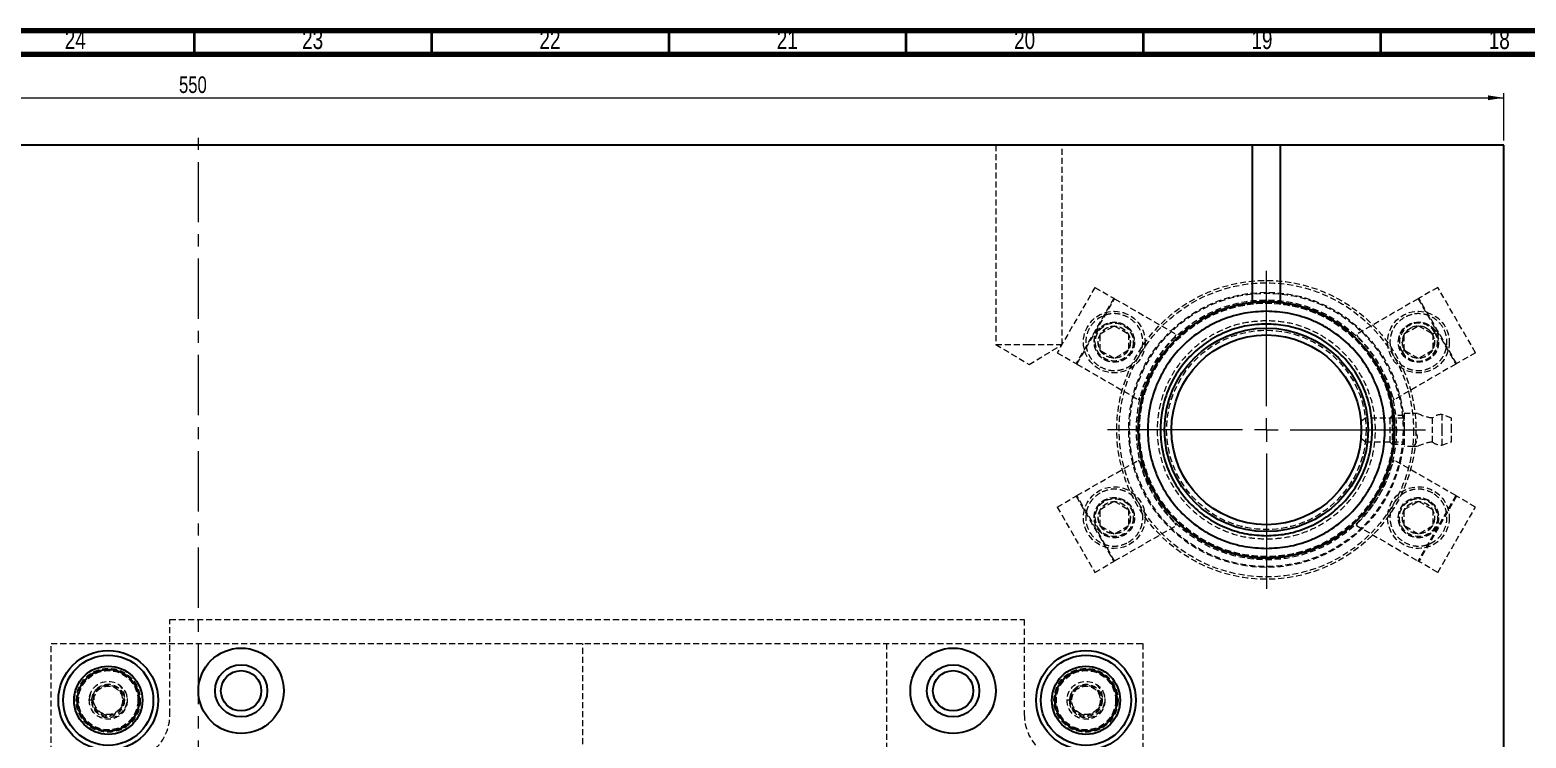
# Model space of a CAD drawing. Header units: millimetres. Extents: x 5 to 1495, y -1208 to 895.
# Drawn here: x 315.4 to 630.6, y 745.8 to 895.1 of the extents above; entities that cross this region are included whole.
import ezdxf

# ---------------------------------------------------------------- set-up
doc = ezdxf.new("R2010")
doc.units = ezdxf.units.MM
doc.linetypes.add('CENTERX2', pattern=[20.32, 12.7, -2.54, 2.54, -2.54])
doc.linetypes.add('HIDDEN', pattern=[1.905, 1.27, -0.635])
doc.styles.add('SLDTEXTSTYLE13', font='TXT', dxfattribs={"width": 0.75})
doc.dimstyles.new('SLDDIMSTYLE0', dxfattribs={"dimtxt": 3.5, "dimasz": 3.302, "dimexe": 0, "dimexo": 0.0625, "dimgap": 0.875, "dimtad": 1, "dimrnd": 1e-09, "dimzin": 12, "dimdsep": 46, "dimtxsty": 'SLDTEXTSTYLE13', "dimsah": 1, "dimcen": 0.09, "dimadec": 0, "dimazin": 3, "dimtfac": 1, "dimtofl": 0, "dimtmove": 0, "dimatfit": 3, "dimfxl": 1, "dimfrac": 2, "dimtolj": 1, "dimtzin": 12, "dimarcsym": 0})

# ---------------------------------------------------------------- blocks, each defined once
blk = doc.blocks.new('_D_2')
at = {"color": 7, "linetype": 'Continuous', "lineweight": 18}
for p, q in [((75.85, 871.81), (75.85, 881.81)), ((75.85, 880.81), (625.85, 880.81)), ((625.85, 871.81), (625.85, 881.81))]:
    blk.add_line(p, q, dxfattribs=at)
for points in [[(75.85, 880.81), (79.16, 880.3), (79.16, 881.32)], [(625.85, 880.81), (622.55, 881.32), (622.55, 880.3)]]:
    blk.add_solid(points, dxfattribs=at)
at = {"color": 7, "linetype": 'Continuous', "lineweight": 18, "insert": (346.76, 885.32), "char_height": 3.5, "attachment_point": 1, "style": 'SLDTEXTSTYLE13'}
blk.add_mtext('550', dxfattribs=at)
blk = doc.blocks.new('SW_CENTERMARKSYMBOL_1')
at = {"color": 0, "linetype": 'Continuous', "lineweight": 0}
for p, q in [((0, 5), (0, 33.5)), ((-5, 0), (-33.5, 0)), ((0, 0), (-2.5, 0)), ((0, 0), (0, 2.5)), ((0, 0), (0, -2.5)), ((0, 0), (2.5, 0)), ((5, 0), (33.5, 0)), ((0, -5), (0, -33.5))]:
    blk.add_line(p, q, dxfattribs=at)

msp = doc.modelspace()

# ---------------------------------------------------------------- linework, layer by layer
at = {"color": 7, "linetype": 'Continuous', "lineweight": 70}
for p, q in [((5, 895), (1495, 895)), ((10, 890), (1490, 890))]:
    msp.add_line(p, q, dxfattribs=at)
at = {"color": 7, "linetype": 'Continuous', "lineweight": 35}
for p, q in [((350, 890), (350, 895)), ((400, 890), (400, 895)), ((450, 890), (450, 895)), ((500, 890), (500, 895)), ((550, 890), (550, 895)), ((600, 890), (600, 895))]:
    msp.add_line(p, q, dxfattribs=at)
at = {"color": 7, "linetype": 'Continuous', "lineweight": 25}
for p, q in [((572.853, 870.809), (128.853, 870.809)), ((572.853, 870.809), (572.853, 837.642)), ((578.853, 870.809), (572.853, 870.809)), ((578.853, 837.642), (578.853, 870.809)), ((625.853, 870.809), (578.853, 870.809)), ((625.853, 490.809), (625.853, 870.809))]:
    msp.add_line(p, q, dxfattribs=at)
at = {"color": 7, "linetype": 'CENTERX2', "lineweight": 18}
msp.add_line((350.853, 488.809), (350.853, 872.809), dxfattribs=at)
at = {"color": 7, "linetype": 'HIDDEN', "lineweight": 18}
for p, q in [((518.853, 870.809), (518.853, 828.809)), ((532.853, 828.809), (532.853, 870.809)), ((539.731, 840.844), (531.781, 827.074)), ((543.715, 838.544), (535.765, 824.774)), ((539.731, 840.844), (543.715, 838.544)), ((611.975, 840.844), (607.992, 838.544)), ((615.942, 824.774), (607.992, 838.544)), ((619.925, 827.074), (611.975, 840.844)), ((535.938, 824.674), (543.888, 838.444)), ((543.888, 838.444), (556.879, 830.944)), ((607.818, 838.444), (594.828, 830.944)), ((607.818, 838.444), (615.768, 824.674)), ((540.81, 831.041), (543.81, 832.773)), ((543.81, 832.773), (546.81, 831.041)), ((604.896, 831.041), (607.896, 832.773)), ((607.896, 832.773), (610.896, 831.041)), ((540.81, 827.577), (540.81, 831.041)), ((546.81, 831.041), (546.81, 827.577)), ((556.578, 830.423), (556.879, 830.944)), ((594.828, 830.944), (595.129, 830.423)), ((604.896, 827.577), (604.896, 831.041)), ((610.819, 830.997), (611.36, 831.309)), ((610.896, 831.041), (610.896, 827.577)), ((518.853, 828.809), (525.853, 828.809)), ((518.853, 828.809), (525.853, 824.603)), ((525.853, 828.809), (532.853, 828.809)), ((525.853, 824.603), (532.853, 828.809)), ((531.781, 827.074), (535.765, 824.774)), ((543.81, 825.845), (540.81, 827.577)), ((546.81, 827.577), (543.81, 825.845)), ((604.432, 827.309), (604.973, 827.622)), ((607.896, 825.845), (604.896, 827.577)), ((610.896, 827.577), (607.896, 825.845)), ((619.925, 827.074), (615.942, 824.774)), ((535.938, 824.674), (548.929, 817.174)), ((615.768, 824.674), (602.778, 817.174)), ((548.929, 817.174), (549.229, 817.695)), ((602.477, 817.695), (602.778, 817.174)), ((604.853, 813.309), (596.708, 813.309)), ((602.353, 813.809), (601.853, 813.309)), ((601.853, 813.309), (601.853, 808.309)), ((602.353, 813.809), (602.353, 807.809)), ((604.853, 813.809), (602.353, 813.809)), ((604.853, 814.309), (604.853, 810.809)), ((604.853, 814.309), (606.853, 814.309)), ((610.853, 808.248), (610.853, 813.371)), ((612.853, 814.059), (612.853, 810.809)), ((614.853, 813.309), (612.853, 814.059)), ((614.853, 810.809), (614.853, 813.309)), ((604.853, 810.809), (604.853, 807.309)), ((604.853, 810.809), (606.853, 810.809)), ((612.853, 810.809), (612.853, 807.559)), ((614.853, 808.309), (614.853, 810.809)), ((596.708, 808.309), (604.853, 808.309)), ((601.853, 808.309), (602.353, 807.809)), ((602.353, 807.809), (604.853, 807.809)), ((606.853, 807.309), (604.853, 807.309)), ((612.853, 807.559), (614.853, 808.309)), ((535.938, 796.944), (548.929, 804.444)), ((549.229, 803.923), (548.929, 804.444)), ((602.477, 803.923), (602.778, 804.444)), ((615.768, 796.944), (602.778, 804.444)), ((531.781, 794.544), (535.765, 796.844)), ((531.781, 794.544), (539.731, 780.774)), ((535.765, 796.844), (543.715, 783.074)), ((543.888, 783.174), (535.938, 796.944)), ((540.81, 794.041), (543.81, 795.773)), ((543.81, 795.773), (546.81, 794.041)), ((604.896, 794.041), (607.896, 795.773)), ((615.768, 796.944), (607.818, 783.174)), ((607.896, 795.773), (610.896, 794.041)), ((615.942, 796.844), (607.992, 783.074)), ((611.975, 780.774), (619.925, 794.544)), ((619.925, 794.544), (615.942, 796.844)), ((540.81, 790.577), (540.81, 794.041)), ((546.81, 794.041), (546.81, 790.577)), ((604.896, 790.577), (604.896, 794.041)), ((610.896, 794.041), (610.896, 790.577)), ((543.81, 788.845), (540.81, 790.577)), ((546.81, 790.577), (543.81, 788.845)), ((543.888, 783.174), (556.879, 790.674)), ((556.879, 790.674), (556.578, 791.195)), ((594.828, 790.674), (595.129, 791.195)), ((594.828, 790.674), (607.818, 783.174)), ((607.896, 788.845), (604.896, 790.577)), ((610.896, 790.577), (607.896, 788.845)), ((539.731, 780.774), (543.715, 783.074)), ((611.975, 780.774), (607.992, 783.074)), ((344.853, 750.809), (344.853, 770.809)), ((344.853, 770.809), (524.853, 770.809)), ((524.853, 770.809), (524.853, 750.809)), ((319.853, 765.809), (549.853, 765.809)), ((319.853, 605.809), (319.853, 765.809)), ((431.853, 738.809), (431.853, 765.809)), ((495.853, 765.809), (495.853, 740.281)), ((549.853, 765.809), (549.853, 605.809)), ((327.853, 753.809), (328.11, 755.1)), ((328.665, 753.809), (327.853, 753.809)), ((335.714, 754.856), (335.742, 754.37)), ((534.665, 753.809), (533.853, 753.809)), ((541.714, 754.856), (541.742, 754.37))]:
    msp.add_line(p, q, dxfattribs=at)
at = {"color": 7, "linetype": 'HIDDEN', "lineweight": 18, "flags": 128}
for points in [[(543.715, 838.544), (543.718, 838.542), (543.728, 838.537), (543.744, 838.527), (543.766, 838.515), (543.792, 838.5), (543.822, 838.482), (543.854, 838.464), (543.888, 838.444)], [(607.818, 838.444), (607.852, 838.464), (607.885, 838.482), (607.915, 838.5), (607.941, 838.515), (607.962, 838.527), (607.978, 838.537), (607.988, 838.542), (607.992, 838.544)], [(572.853, 837.642), (575.853, 837.809), (578.853, 837.642)], [(535.938, 824.674), (535.904, 824.694), (535.872, 824.713), (535.842, 824.73), (535.816, 824.745), (535.794, 824.758), (535.778, 824.767), (535.768, 824.772), (535.765, 824.774)], [(615.942, 824.774), (615.938, 824.772), (615.928, 824.767), (615.912, 824.758), (615.891, 824.745), (615.865, 824.73), (615.835, 824.713), (615.802, 824.694), (615.768, 824.674)], [(535.765, 796.844), (535.768, 796.846), (535.778, 796.852), (535.794, 796.861), (535.816, 796.873), (535.842, 796.889), (535.872, 796.906), (535.904, 796.925), (535.938, 796.944)], [(615.942, 796.844), (615.938, 796.846), (615.928, 796.852), (615.912, 796.861), (615.891, 796.873), (615.865, 796.889), (615.835, 796.906), (615.802, 796.925), (615.768, 796.944)], [(543.888, 783.174), (543.854, 783.155), (543.822, 783.136), (543.792, 783.119), (543.766, 783.104), (543.744, 783.091), (543.728, 783.082), (543.718, 783.076), (543.715, 783.074)], [(607.992, 783.074), (607.988, 783.076), (607.978, 783.082), (607.962, 783.091), (607.941, 783.104), (607.915, 783.119), (607.885, 783.136), (607.852, 783.155), (607.818, 783.174)], [(335.749, 753.367), (335.412, 752.221), (334.642, 751.162), (333.56, 750.421), (332.329, 750.098), (331.063, 750.204), (329.93, 750.722), (329.045, 751.577), (328.508, 752.67), (328.37, 753.852), (328.64, 755.011), (329.262, 755.978), (330.173, 756.682), (331.239, 757.026), (332.35, 756.995), (333.066, 756.758), (333.066, 756.758)], [(328.665, 753.809), (328.908, 755.029), (329.599, 756.064), (330.633, 756.755), (331.853, 756.997), (333.073, 756.755), (334.108, 756.064), (334.799, 755.029), (335.041, 753.809), (334.799, 752.589), (334.108, 751.555), (333.073, 750.864), (331.853, 750.621), (330.633, 750.864), (329.599, 751.555), (328.908, 752.589), (328.665, 753.809), (328.665, 753.809)], [(541.749, 753.367), (541.412, 752.221), (540.642, 751.162), (539.56, 750.421), (538.329, 750.098), (537.063, 750.204), (535.93, 750.722), (535.045, 751.577), (534.508, 752.67), (534.37, 753.852), (534.64, 755.011), (535.262, 755.978), (536.173, 756.682), (537.239, 757.026), (538.35, 756.995), (539.066, 756.758), (539.066, 756.758)], [(534.665, 753.809), (534.908, 755.029), (535.599, 756.064), (536.633, 756.755), (537.853, 756.997), (539.073, 756.755), (540.108, 756.064), (540.799, 755.029), (541.041, 753.809), (540.799, 752.589), (540.108, 751.555), (539.073, 750.864), (537.853, 750.621), (536.633, 750.864), (535.599, 751.555), (534.908, 752.589), (534.665, 753.809), (534.665, 753.809)]]:
    msp.add_lwpolyline(points, dxfattribs=at)
at = {"color": 7, "linetype": 'HIDDEN', "lineweight": 18}
for centre, radius in [((575.853, 810.809), 31.5), ((575.853, 810.809), 31), ((575.853, 810.809), 29), ((575.853, 810.809), 28.81), ((543.81, 829.309), 6.5), ((575.853, 810.809), 27.394), ((575.853, 810.809), 27.01), ((575.853, 810.809), 26.73), ((575.853, 810.809), 26.71), ((607.896, 829.309), 6.5), ((543.81, 829.309), 4.25), ((543.81, 829.309), 4.2), ((543.81, 829.309), 4), ((543.81, 829.309), 3.4), ((543.81, 829.309), 3.375), ((607.896, 829.309), 4.25), ((607.896, 829.309), 4.2), ((607.896, 829.309), 3.4), ((575.853, 810.809), 21.006), ((543.81, 792.309), 6.5), ((607.896, 792.309), 6.5), ((543.81, 792.309), 4.25), ((543.81, 792.309), 4.2), ((543.81, 792.309), 4), ((543.81, 792.309), 3.4), ((543.81, 792.309), 3.375), ((607.896, 792.309), 4.25), ((607.896, 792.309), 4.2), ((607.896, 792.309), 4), ((607.896, 792.309), 3.4), ((607.896, 792.309), 3.375), ((331.853, 753.809), 6.75), ((331.853, 753.809), 6.25), ((537.853, 753.809), 6.75), ((537.853, 753.809), 6.25), ((331.853, 753.809), 4), ((331.853, 753.809), 3.4), ((331.853, 753.809), 3), ((537.853, 753.809), 4), ((537.853, 753.809), 3.4), ((537.853, 753.809), 3)]:
    msp.add_circle(centre, radius, dxfattribs=at)
at = {"color": 7, "linetype": 'Continuous', "lineweight": 25}
for centre, radius in [((575.853, 810.809), 26.995), ((575.853, 810.809), 21.449), ((575.853, 810.809), 20.006), ((331.853, 753.809), 10.5), ((331.853, 753.809), 9.5), ((359.853, 755.809), 9), ((509.853, 755.809), 9), ((537.853, 753.809), 10.5), ((537.853, 753.809), 9.5), ((331.853, 753.809), 7.191), ((331.853, 753.809), 6.5), ((359.853, 755.809), 5.5), ((359.853, 755.809), 4.25), ((509.853, 755.809), 5.5), ((509.853, 755.809), 4.25), ((537.853, 753.809), 7.191), ((537.853, 753.809), 6.5)]:
    msp.add_circle(centre, radius, dxfattribs=at)
for start, end in [(96.37937, 83.62063), (83.62063, 96.37937)]:
    msp.add_arc((575.853, 810.809), 27, start, end, dxfattribs=at)
at = {"color": 7, "linetype": 'HIDDEN', "lineweight": 18}
for centre, radius, start, end in [((607.896, 829.309), 4, 30, 210), ((607.896, 829.309), 3.375, 30, 210), ((575.853, 810.809), 27.5, 134.50127, 165.49873), ((575.853, 810.809), 27.5, 14.50127, 45.49873), ((607.896, 829.309), 4, 210, 30), ((607.896, 829.309), 3.375, 210, 30), ((611.586, 821.499), 8.161, 241.98043, 264.84636), ((612.853, 810.809), 3.25, 90, 127.97987), ((611.586, 800.12), 8.161, 95.15364, 117.98736), ((612.853, 810.809), 3.25, 232.02013, 270), ((575.853, 810.809), 27.5, 194.50127, 225.49873), ((575.853, 810.809), 27.5, 314.50127, 345.49873), ((334.853, 750.809), 10, 270, 0), ((534.853, 750.809), 10, 180, 270)]:
    msp.add_arc(centre, radius, start, end, dxfattribs=at)
at = {"color": 7, "linetype": 'Continuous', "lineweight": 25}
for points, knots in [([(575.853, 835.804), (574.329, 835.724), (571.189, 835.557), (567.34, 834.404), (564.336, 833.042), (561.396, 831.323), (558.053, 828.61), (555.339, 825.266), (553.622, 822.327), (552.253, 819.322), (551.146, 815.474), (550.719, 810.809), (551.146, 806.145), (552.253, 802.296), (553.622, 799.292), (555.339, 796.352), (558.053, 793.009), (561.396, 790.295), (564.336, 788.577), (567.34, 787.215), (571.189, 786.061), (574.329, 785.895), (575.853, 785.814)], [0, 0, 0, 0, 0.0582387, 0.1199659, 0.1521506, 0.1843421, 0.2500001, 0.3156579, 0.3478426, 0.3800339, 0.4417611, 0.5, 0.5582388, 0.6199661, 0.6521506, 0.6843422, 0.75, 0.8156579, 0.8478426, 0.8800341, 0.9417613, 1, 1, 1, 1]), ([(600.848, 810.809), (600.768, 812.334), (600.601, 815.474), (599.448, 819.322), (598.086, 822.327), (596.367, 825.266), (593.654, 828.61), (590.31, 831.323), (587.371, 833.042), (584.366, 834.404), (580.518, 835.557), (577.378, 835.724), (575.853, 835.804)], [0, 0, 0, 0, 0.1164778, 0.2399321, 0.3043014, 0.3686841, 0.4999998, 0.6313159, 0.6956849, 0.7600679, 0.8835222, 1, 1, 1, 1]), ([(575.853, 833.125), (574.492, 833.053), (571.689, 832.904), (568.253, 831.874), (565.571, 830.659), (562.946, 829.124), (559.961, 826.701), (557.063, 823.132), (554.991, 819.133), (553.795, 814.974), (553.413, 810.809), (553.795, 806.645), (554.783, 803.209), (556.005, 800.527), (557.538, 797.902), (559.962, 794.918), (563.53, 792.016), (567.53, 789.957), (571.689, 788.715), (574.492, 788.566), (575.853, 788.494)], [0, 0, 0, 0, 0.0582482, 0.1199858, 0.1521828, 0.1843725, 0.2500412, 0.3157101, 0.380014, 0.4417516, 0.5, 0.5582485, 0.6199859, 0.6521831, 0.6843725, 0.7500413, 0.81571, 0.8800142, 0.9417518, 1, 1, 1, 1]), ([(598.169, 810.809), (598.097, 812.17), (597.948, 814.974), (596.918, 818.41), (595.703, 821.092), (594.168, 823.717), (591.745, 826.701), (588.176, 829.603), (584.177, 831.662), (580.018, 832.903), (577.214, 833.052), (575.853, 833.125)], [0, 0, 0, 0, 0.1164969, 0.2399719, 0.3043659, 0.368745, 0.5000825, 0.6314197, 0.7600281, 0.8835031, 1, 1, 1, 1]), ([(575.853, 785.814), (577.378, 785.895), (580.518, 786.061), (584.366, 787.215), (587.371, 788.576), (590.31, 790.295), (593.654, 793.009), (596.367, 796.352), (598.086, 799.292), (599.448, 802.296), (600.601, 806.145), (600.768, 809.285), (600.848, 810.809)], [0, 0, 0, 0, 0.1164778, 0.2399321, 0.3043015, 0.3686841, 0.5000002, 0.6313159, 0.6956852, 0.7600679, 0.8835225, 1, 1, 1, 1]), ([(575.853, 788.494), (577.214, 788.566), (580.018, 788.714), (583.454, 789.744), (586.136, 790.96), (588.761, 792.494), (591.745, 794.918), (594.647, 798.486), (596.706, 802.486), (597.947, 806.645), (598.096, 809.448), (598.169, 810.809)], [0, 0, 0, 0, 0.1164969, 0.2399719, 0.304366, 0.3687454, 0.5000828, 0.6314201, 0.7600284, 0.8835031, 1, 1, 1, 1])]:
    msp.add_open_spline(points, degree=3, knots=knots, dxfattribs=at)
at = {"color": 7, "linetype": 'HIDDEN', "lineweight": 18}
for points, knots in [([(546.81, 834.505), (546.117, 834.813), (545.05, 835.287), (543.465, 835.338), (542.247, 835.147), (541.091, 834.704), (539.765, 833.857), (538.489, 832.382), (537.849, 830.539), (537.779, 828.967), (537.973, 827.744), (538.417, 826.594), (539.253, 825.247), (540.197, 824.56), (540.81, 824.113)], [0, 0, 0, 0, 0.1197284, 0.1841807, 0.2500001, 0.3158198, 0.3802715, 0.4999998, 0.6197282, 0.6841805, 0.7499999, 0.8158198, 0.8802714, 1, 1, 1, 1]), ([(549.007, 826.309), (549.314, 827.003), (549.788, 828.07), (549.839, 829.654), (549.649, 830.874), (549.203, 832.025), (548.368, 833.371), (547.424, 834.059), (546.81, 834.505)], [0, 0, 0, 0, 0.2394571, 0.3683602, 0.5000007, 0.6316388, 0.7605437, 1, 1, 1, 1]), ([(575.853, 833.815), (574.45, 833.741), (571.56, 833.587), (567.272, 832.307), (563.149, 830.184), (559.47, 827.193), (556.971, 824.116), (555.391, 821.41), (554.131, 818.645), (553.112, 815.102), (552.719, 810.809), (553.112, 806.516), (554.345, 802.228), (556.481, 798.105), (559.469, 794.426), (562.547, 791.928), (565.252, 790.346), (568.018, 789.092), (571.56, 788.031), (574.45, 787.878), (575.853, 787.803)], [0, 0, 0, 0, 0.0582482, 0.1199857, 0.1842899, 0.2499586, 0.3156274, 0.3478172, 0.3800142, 0.4417516, 0.5000001, 0.5582485, 0.619986, 0.68429, 0.7499587, 0.8156276, 0.8478171, 0.8800143, 0.9417518, 1, 1, 1, 1]), ([(598.859, 810.809), (598.785, 812.212), (598.631, 815.103), (597.351, 819.391), (595.228, 823.514), (592.237, 827.193), (589.16, 829.691), (586.454, 831.273), (583.689, 832.526), (580.146, 833.588), (577.256, 833.741), (575.853, 833.815)], [0, 0, 0, 0, 0.1164968, 0.2399717, 0.36858, 0.4999175, 0.6312549, 0.6956343, 0.7600283, 0.8835032, 1, 1, 1, 1]), ([(604.896, 834.505), (604.283, 834.059), (603.339, 833.371), (602.503, 832.025), (602.058, 830.874), (601.868, 829.654), (601.918, 828.07), (602.392, 827.003), (602.7, 826.309)], [0, 0, 0, 0, 0.2394563, 0.3683612, 0.4999993, 0.6316398, 0.7605429, 1, 1, 1, 1]), ([(610.896, 824.113), (611.51, 824.56), (612.454, 825.247), (613.29, 826.594), (613.734, 827.744), (613.928, 828.967), (613.857, 830.539), (613.218, 832.382), (611.941, 833.857), (610.615, 834.704), (609.46, 835.147), (608.241, 835.338), (606.657, 835.287), (605.59, 834.813), (604.896, 834.505)], [0, 0, 0, 0, 0.11972849, 0.18418056, 0.25000028, 0.31581961, 0.38027187, 0.50000021, 0.6197287, 0.68418035, 0.75000006, 0.81581939, 0.88027166, 1, 1, 1, 1]), ([(540.81, 824.113), (541.504, 823.805), (542.571, 823.331), (544.155, 823.281), (545.375, 823.471), (546.526, 823.916), (547.872, 824.752), (548.56, 825.696), (549.007, 826.309)], [0, 0, 0, 0, 0.2394571, 0.3683602, 0.499999, 0.6316386, 0.7605428, 1, 1, 1, 1]), ([(602.7, 826.309), (603.147, 825.696), (603.834, 824.752), (605.181, 823.916), (606.332, 823.471), (607.551, 823.281), (609.135, 823.331), (610.203, 823.805), (610.896, 824.113)], [0, 0, 0, 0, 0.2394562, 0.3683619, 0.5, 0.6316404, 0.7605435, 1, 1, 1, 1]), ([(596.627, 813.237), (596.666, 813.271), (596.745, 813.34), (596.653, 813.258), (596.432, 813.072), (596.128, 812.83), (595.875, 812.673), (595.778, 812.612)], [0, 0, 0, 0, 0.2096859, 0.4174733, 0.6235578, 0.8551586, 1, 1, 1, 1]), ([(606.853, 814.309), (607.087, 814.309), (607.466, 814.309), (607.706, 814.309), (607.718, 814.309), (607.72, 814.309)], [0, 0, 0, 0, 0.5832634, 0.9488013, 1, 1, 1, 1]), ([(575.853, 787.803), (577.256, 787.878), (580.147, 788.032), (584.435, 789.312), (588.558, 791.434), (592.237, 794.426), (594.735, 797.503), (596.317, 800.208), (597.57, 802.974), (598.632, 806.516), (598.785, 809.406), (598.859, 810.809)], [0, 0, 0, 0, 0.1164968, 0.2399718, 0.36858, 0.4999177, 0.6312551, 0.6956344, 0.7600283, 0.8835032, 1, 1, 1, 1]), ([(606.853, 807.309), (607.112, 807.636), (607.508, 808.135), (607.77, 808.933), (607.656, 809.679), (607.267, 810.288), (606.957, 810.678), (606.853, 810.809)], [0, 0, 0, 0, 0.3059364, 0.4679105, 0.6311057, 0.8764855, 1, 1, 1, 1]), ([(595.778, 809.007), (595.958, 808.888), (596.319, 808.65), (596.637, 808.372), (596.741, 808.282), (596.655, 808.358), (596.431, 808.548), (596.128, 808.788), (595.875, 808.946), (595.778, 809.007)], [0, 0, 0, 0, 0.1742355, 0.3490971, 0.5032291, 0.6338389, 0.7633782, 0.9089565, 1, 1, 1, 1]), ([(607.72, 807.309), (607.722, 807.309), (607.741, 807.309), (607.554, 807.309), (607.132, 807.309), (606.853, 807.309)], [0, 0, 0, 0, 0.0424849, 0.3675527, 1, 1, 1, 1]), ([(540.81, 797.505), (540.197, 797.059), (539.253, 796.371), (538.417, 795.025), (537.973, 793.874), (537.779, 792.652), (537.849, 791.08), (538.489, 789.237), (539.765, 787.762), (541.091, 786.914), (542.247, 786.471), (543.465, 786.281), (545.05, 786.331), (546.117, 786.805), (546.81, 787.113)], [0, 0, 0, 0, 0.1197281, 0.1841804, 0.2499996, 0.3158197, 0.3802712, 0.5, 0.6197283, 0.68418, 0.7499999, 0.8158193, 0.8802716, 1, 1, 1, 1]), ([(549.007, 795.309), (548.56, 795.923), (547.872, 796.867), (546.526, 797.702), (545.375, 798.148), (544.155, 798.338), (542.571, 798.287), (541.504, 797.813), (540.81, 797.505)], [0, 0, 0, 0, 0.2394573, 0.3683607, 0.5000003, 0.6316392, 0.7605423, 1, 1, 1, 1]), ([(610.896, 797.505), (610.203, 797.813), (609.135, 798.287), (607.551, 798.338), (606.332, 798.148), (605.181, 797.702), (603.834, 796.867), (603.147, 795.923), (602.7, 795.309)], [0, 0, 0, 0, 0.2394571, 0.3683602, 0.5000007, 0.6316388, 0.7605437, 1, 1, 1, 1]), ([(604.896, 787.113), (605.59, 786.805), (606.657, 786.331), (608.241, 786.281), (609.46, 786.471), (610.615, 786.914), (611.941, 787.762), (613.218, 789.237), (613.857, 791.08), (613.928, 792.652), (613.734, 793.874), (613.29, 795.025), (612.454, 796.371), (611.51, 797.059), (610.896, 797.505)], [0, 0, 0, 0, 0.1197284, 0.1841806, 0.2499999, 0.3158198, 0.3802714, 0.4999999, 0.6197287, 0.6841802, 0.7500003, 0.8158193, 0.880272, 1, 1, 1, 1]), ([(546.81, 787.113), (547.424, 787.56), (548.368, 788.247), (549.203, 789.594), (549.649, 790.745), (549.839, 791.965), (549.788, 793.548), (549.314, 794.616), (549.007, 795.309)], [0, 0, 0, 0, 0.2394567, 0.3683608, 0.4999996, 0.6316384, 0.7605431, 1, 1, 1, 1]), ([(602.7, 795.309), (602.392, 794.616), (601.918, 793.548), (601.868, 791.965), (602.058, 790.745), (602.503, 789.594), (603.339, 788.247), (604.283, 787.56), (604.896, 787.113)], [0, 0, 0, 0, 0.2394569, 0.3683616, 0.5000004, 0.6316392, 0.7605433, 1, 1, 1, 1]), ([(334.802, 752.596), (334.955, 752.893), (335.273, 753.509), (335.352, 754.615), (335.098, 755.755), (334.533, 756.675), (334.034, 757.112), (333.843, 757.279)], [0, 0, 0, 0, 0.1908068, 0.3961866, 0.6209299, 0.8544159, 1, 1, 1, 1]), ([(540.802, 752.596), (540.955, 752.893), (541.273, 753.509), (541.352, 754.615), (541.098, 755.755), (540.533, 756.675), (540.034, 757.112), (539.843, 757.279)], [0, 0, 0, 0, 0.1908068, 0.3961866, 0.6209299, 0.8544159, 1, 1, 1, 1])]:
    msp.add_open_spline(points, degree=3, knots=knots, dxfattribs=at)

# ---------------------------------------------------------------- block references
at = {"color": 7, "linetype": 'Continuous', "lineweight": 0}
msp.add_blockref('SW_CENTERMARKSYMBOL_1', (575.853, 810.809), dxfattribs=at)

# ---------------------------------------------------------------- texts
at = {"color": 7, "linetype": 'Continuous', "lineweight": 0, "char_height": 3.9688, "attachment_point": 2, "style": 'SLDTEXTSTYLE13'}
for s, insert in [('24', (324.92, 895.06)), ('23', (374.92, 895.06)), ('22', (424.92, 895.06)), ('21', (474.92, 895.06)), ('20', (524.92, 895.06)), ('19', (574.92, 895.06)), ('18', (624.92, 895.06))]:
    msp.add_mtext(s, dxfattribs=dict(at, insert=insert))

# ---------------------------------------------------------------- dimensions: what is measured, and where the dimension line sits
at = {"color": 7, "linetype": 'Continuous', "lineweight": 18}
dim = msp.add_linear_dim(base=(625.853, 880.809), p1=(75.853, 870.809), p2=(625.853, 870.809), dimstyle='SLDDIMSTYLE0', dxfattribs=at)
dim.commit()
dim.dimension.update_dxf_attribs({"geometry": '_D_2', "text_midpoint": (350.639, 880.809), "dimtype": 160})

doc.saveas('drawing.dxf')
